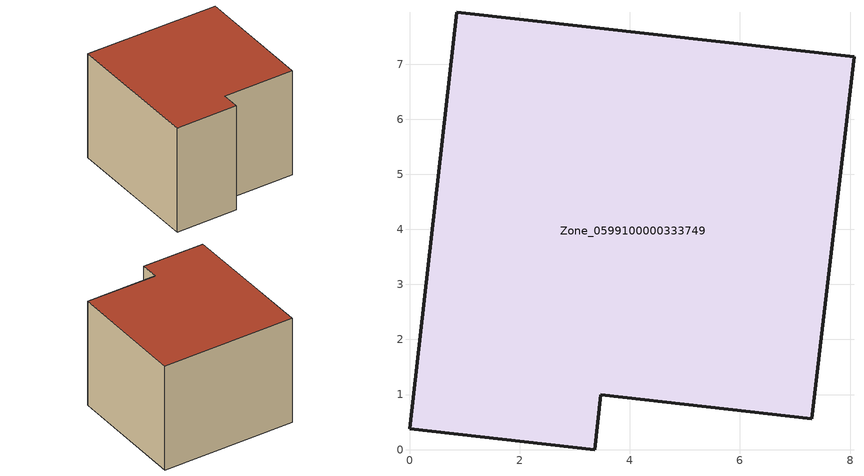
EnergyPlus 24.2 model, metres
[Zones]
Zone_0599100000333749
 floor ground (C_G): 0,0.38 0.86,7.94 8.07,7.13 7.3,0.56 3.47,1 3.36,0 z0
 wall outside (C_F): 0.86,7.94 0,0.38 3.36,0 3.47,1 7.3,0.56 8.07,7.13 0.86,7.94 z0:5.93
 roof outside (C_R): 8.07,7.13 0.86,7.94 0,0.38 3.36,0 3.47,1 7.3,0.56 z5.93
[BUILDING]
Pand.0599100000333749: North Axis=0; Terrain=City; Loads Convergence Tolerance Value=0.04; Temperature Convergence Tolerance Value=0.4; Solar Distribution=FullExterior; Maximum Number of Warmup Days=25; Minimum Number of Warmup Days=1
[Site:Location]
Rotterdam.The.Hague.AP_ZH_NLD Design_Conditions: Latitude=51.96; Longitude=4.45; Time Zone=1; Elevation=-4.5
[SITE:GROUNDTEMPERATURE:BUILDINGSURFACE]
18, 18, 18, 18, 18, 18, 18, 18, 18, 18, 18, 18
[MATERIAL] Thermal Absorptance=0.9; Solar Absorptance=0.7; Visible Absorptance=0.7
Name | Roughness | Thickness | Conductivity | Density | Specific Heat
G.TI.1975-1991 | MediumSmooth | 0.15 | 0.288461 | 540 | 1210
F.TI.1975-1991 | Rough | 0.3 | 0.230769 | 1920 | 840
R.TI.1975-1991 | MediumRough | 0.2 | 0.153846 | 1500 | 1000
[CONSTRUCTION]
C_G: G.TI.1975-1991
C_F: F.TI.1975-1991
C_R: R.TI.1975-1991
[ZONE]
Zone_0599100000333749: Type=1; Multiplier=1; Ceiling Height=Autocalculate; Volume=Autocalculate; Floor Area=autocalculate; Part of Total Floor Area=Yes
[ZONEINFILTRATION:DESIGNFLOWRATE]
Infil_Zone_0599100000333749: Zone or ZoneList or Space or SpaceList=Zone_0599100000333749; Schedule=AlwaysOn; Design Flow Rate Calculation Method=Flow/Area; Flow Rate per Floor Area=0.003; Constant Term Coefficient=1; Temperature Term Coefficient=0; Velocity Term Coefficient=0; Velocity Squared Term Coefficient=0
[HVACTEMPLATE:ZONE:IDEALLOADSAIRSYSTEM]
Zone_0599100000333749: Maximum Heating Supply Air Temperature=50; Minimum Cooling Supply Air Temperature=13; Maximum Heating Supply Air Humidity Ratio=0.0156; Minimum Cooling Supply Air Humidity Ratio=0.0077; Heating Limit=NoLimit; Cooling Limit=NoLimit; Dehumidification Control Type=ConstantSensibleHeatRatio; Cooling Sensible Heat Ratio=0.7; Dehumidification Setpoint=60; Humidification Control Type=None; Humidification Setpoint=30; Outdoor Air Method=None; Outdoor Air Flow Rate per Person=0.00944; Outdoor Air Flow Rate per Zone Floor Area=0; Outdoor Air Flow Rate per Zone=0; Demand Controlled Ventilation Type=None; Outdoor Air Economizer Type=NoEconomizer; Heat Recovery Type=None; Sensible Heat Recovery Effectiveness=0.7; Latent Heat Recovery Effectiveness=0.65
[ZONECONTROL:THERMOSTAT]
ThermostatControl_Zone_0599100000333749: Zone or ZoneList=Zone_0599100000333749; Control Type Schedule=DualSetpointControlType; Control 1=Thermostat_Zone_0599100000333749; Temperature Difference Between Cutout And Setpoint=0
[THERMOSTATSETPOINT:DUALSETPOINT]
Thermostat_Zone_0599100000333749: Heating Setpoint Temperature Schedule=HeatingSetpoint_Zone_0599100000333749; Cooling Setpoint Temperature Schedule=CoolingSetpoint_Zone_0599100000333749
[SCHEDULE:COMPACT]
HeatingSetpoint_Zone_0599100000333749: Through: 12/31, For: AllDays, Until: 24:00, 21
CoolingSetpoint_Zone_0599100000333749: Through: 12/31, For: AllDays, Until: 24:00, 24
DualSetpointControlType: Through: 12/31, For: AllDays, Until: 24:00, 4
AlwaysOn: Through: 12/31, For: AllDays, Until: 24:00, 1
